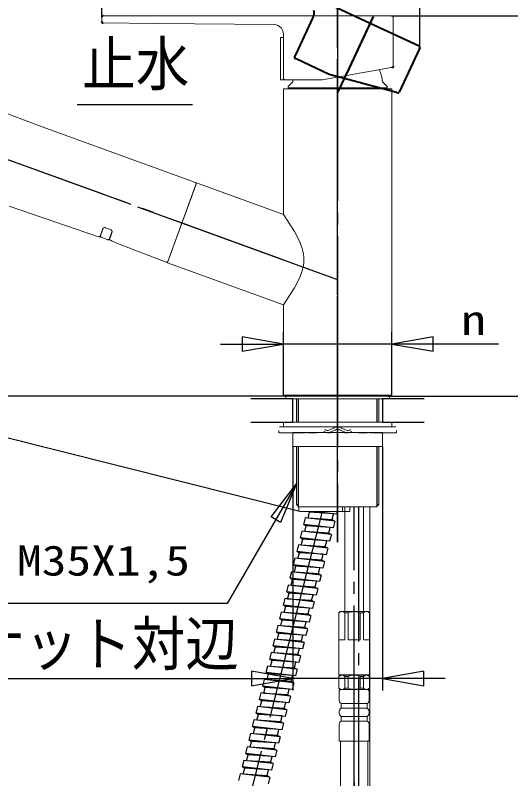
# Model space of a CAD drawing. Units: millimetres at full size, sheet at 1:5; details may follow other scales. Extents: x -1050 to 0, y -742 to 742.
# Drawn here: x -403.7 to -193.6, y -76.8 to 247.3 of the extents above; entities that cross this region are included whole.
import ezdxf
from ezdxf.enums import TextEntityAlignment as Align

# ---------------------------------------------------------------- set-up
doc = ezdxf.new("R2010")
doc.units = ezdxf.units.MM
doc.header["$LTSCALE"] = 5
for name, pattern in [('DOUBLE_CHAIN2', [12.8, 9, -1, 0.6, -0.6, 0.6, -1]), ('LONG_CHAIN', [21, 18, -1, 1, -1]), ('LONG_DOUBLE_CHAIN', [21.8, 18, -1, 0.6, -0.6, 0.6, -1])]:
    doc.linetypes.add(name, pattern=pattern)
doc.layers.add('0-0_K37532E6JV', color=2, linetype='Continuous', lineweight=30)
doc.styles.add('ＭＳ ゴシック', font='')
doc.styles.add('ＭＳ 明朝', font='')
doc.styles.get('ＭＳ ゴシック').set_extended_font_data('MS Gothic')
doc.styles.get('ＭＳ 明朝').set_extended_font_data('MS Mincho')

msp = doc.modelspace()

# ---------------------------------------------------------------- linework, layer by layer
at = {"layer": '0-0_K37532E6JV'}
for p, q in [((-232.118, 234.755), (-232.118, 411.028)), ((-367, 246.418), (-367, 341.028)), ((-244.1, 247.018), (-124, 247.018)), ((-377.511, 209.363), (-328.511, 209.363)), ((-290, 86), (-290, 112.686)), ((-244, 86), (-244, 112.686)), ((-316.655, 107.686), (-290, 107.686)), ((-244, 107.686), (-290, 107.686)), ((-198.836, 107.686), (-244, 107.686)), ((-288.3, 85.52), (-544.513, 85.52)), ((-289, 85.52), (-504.513, 85.52)), ((-283.75, 84.5), (-283.75, 74.5)), ((-250.25, 74.5), (-250.25, 84.5)), ((-245.7, 85.52), (-124, 85.52)), ((-245, 85.52), (-124, 85.52)), ((-245, 85.52), (-84, 85.52)), ((-283, 36.6), (-462.801, 81.803)), ((-286, 64.184), (-286, -39.316)), ((-283.75, 64.184), (-283.75, 38.85)), ((-250.25, 38.85), (-250.25, 64.184)), ((-248, 64.184), (-248, -39.316)), ((-279.518, 33.766), (-278.883, 36.277)), ((-279.108, 36.417), (-278.883, 36.277)), ((-268.739, 35.596), (-278.883, 36.277)), ((-267.49, 35.438), (-277.417, 36.601)), ((-267.15, 36.782), (-267.49, 35.438)), ((-280.768, 33.924), (-281.479, 31.113)), ((-268.228, 32.523), (-280.768, 33.924)), ((-269.377, 33.079), (-279.518, 33.766)), ((-269.377, 33.079), (-268.741, 35.589)), ((-268.539, 32.562), (-269.377, 33.079)), ((-268.228, 32.523), (-268.94, 29.711)), ((-268.94, 29.711), (-281.479, 31.113)), ((-281.169, 31.074), (-280.332, 30.55)), ((-280.966, 28.047), (-280.332, 30.55)), ((-270.189, 29.869), (-280.332, 30.55)), ((-270.789, 27.356), (-270.189, 29.869)), ((-282.216, 28.205), (-282.927, 25.393)), ((-269.676, 26.803), (-282.216, 28.205)), ((-270.825, 27.359), (-280.966, 28.047)), ((-269.987, 26.842), (-270.825, 27.359)), ((-269.676, 26.803), (-270.388, 23.992)), ((-270.388, 23.992), (-282.927, 25.393)), ((-282.617, 25.354), (-281.78, 24.831)), ((-282.414, 22.327), (-281.78, 24.831)), ((-271.637, 24.15), (-281.78, 24.831)), ((-272.237, 21.636), (-271.637, 24.15)), ((-283.664, 22.485), (-284.375, 19.674)), ((-271.836, 18.272), (-284.375, 19.674)), ((-284.065, 19.634), (-283.228, 19.111)), ((-271.124, 21.084), (-283.664, 22.485)), ((-272.273, 21.639), (-282.414, 22.327)), ((-271.435, 21.123), (-272.273, 21.639)), ((-271.124, 21.084), (-271.836, 18.272)), ((-285.112, 16.766), (-285.823, 13.954)), ((-272.572, 15.364), (-285.112, 16.766)), ((-283.862, 16.608), (-283.228, 19.111)), ((-273.721, 15.92), (-283.862, 16.608)), ((-273.085, 18.43), (-283.228, 19.111)), ((-273.685, 15.917), (-273.085, 18.43)), ((-273.284, 12.553), (-285.823, 13.954)), ((-285.513, 13.915), (-284.676, 13.392)), ((-285.31, 10.888), (-284.676, 13.392)), ((-274.533, 12.711), (-284.676, 13.392)), ((-272.883, 15.403), (-273.721, 15.92)), ((-272.572, 15.364), (-273.284, 12.553)), ((-286.56, 11.046), (-287.271, 8.235)), ((-274.02, 9.645), (-286.56, 11.046)), ((-275.169, 10.2), (-285.31, 10.888)), ((-274.331, 9.684), (-275.169, 10.2)), ((-275.133, 10.197), (-274.533, 12.711)), ((-274.732, 6.833), (-287.271, 8.235)), ((-286.961, 8.195), (-286.124, 7.672)), ((-286.758, 5.168), (-286.124, 7.672)), ((-275.981, 6.991), (-286.124, 7.672)), ((-276.581, 4.478), (-275.981, 6.991)), ((-274.02, 9.645), (-274.732, 6.833)), ((-288.008, 5.326), (-288.719, 2.515)), ((-275.468, 3.925), (-288.008, 5.326)), ((-276.617, 4.481), (-286.758, 5.168)), ((-275.779, 3.964), (-276.617, 4.481)), ((-275.468, 3.925), (-276.18, 1.114)), ((-276.18, 1.114), (-288.719, 2.515)), ((-288.409, 2.476), (-287.572, 1.953)), ((-288.206, -0.551), (-287.572, 1.953)), ((-277.429, 1.272), (-287.572, 1.953)), ((-278.029, -1.242), (-277.429, 1.272)), ((-289.456, -0.393), (-290.167, -3.204)), ((-277.628, -4.606), (-290.167, -3.204)), ((-276.916, -1.795), (-289.456, -0.393)), ((-278.065, -1.239), (-288.206, -0.551)), ((-277.227, -1.755), (-278.065, -1.239)), ((-276.916, -1.795), (-277.628, -4.606)), ((-290.904, -6.113), (-291.615, -8.924)), ((-278.364, -7.514), (-290.904, -6.113)), ((-289.857, -3.244), (-289.02, -3.767)), ((-289.654, -6.271), (-289.02, -3.767)), ((-279.513, -6.958), (-289.654, -6.271)), ((-278.877, -4.448), (-289.02, -3.767)), ((-279.477, -6.962), (-278.877, -4.448)), ((-279.076, -10.325), (-291.615, -8.924)), ((-291.305, -8.963), (-290.468, -9.487)), ((-291.102, -11.99), (-290.468, -9.487)), ((-280.325, -10.167), (-290.468, -9.487)), ((-278.675, -7.475), (-279.513, -6.958)), ((-278.364, -7.514), (-279.076, -10.325)), ((-292.352, -11.832), (-293.063, -14.644)), ((-279.812, -13.234), (-292.352, -11.832)), ((-280.961, -12.678), (-291.102, -11.99)), ((-280.123, -13.194), (-280.961, -12.678)), ((-280.925, -12.681), (-280.325, -10.167)), ((-280.524, -16.045), (-293.063, -14.644)), ((-292.753, -14.683), (-291.916, -15.206)), ((-292.55, -17.71), (-291.916, -15.206)), ((-281.773, -15.887), (-291.916, -15.206)), ((-282.373, -18.401), (-281.773, -15.887)), ((-279.812, -13.234), (-280.524, -16.045)), ((-293.8, -17.552), (-294.511, -20.363)), ((-281.26, -18.953), (-293.8, -17.552)), ((-282.409, -18.397), (-292.55, -17.71)), ((-281.571, -18.914), (-282.409, -18.397)), ((-281.26, -18.953), (-281.972, -21.765)), ((-281.972, -21.765), (-294.511, -20.363)), ((-294.201, -20.402), (-293.364, -20.926)), ((-293.998, -23.429), (-293.364, -20.926)), ((-283.221, -21.607), (-293.364, -20.926)), ((-283.821, -24.12), (-283.221, -21.607)), ((-295.248, -23.271), (-295.959, -26.083)), ((-282.708, -24.673), (-295.248, -23.271)), ((-283.857, -24.117), (-293.998, -23.429)), ((-283.019, -24.633), (-283.857, -24.117)), ((-282.708, -24.673), (-283.42, -27.484)), ((-296.696, -28.991), (-297.407, -31.802)), ((-284.156, -30.392), (-296.696, -28.991)), ((-283.42, -27.484), (-295.959, -26.083)), ((-295.649, -26.122), (-294.812, -26.645)), ((-295.446, -29.149), (-294.812, -26.645)), ((-285.305, -29.836), (-295.446, -29.149)), ((-284.669, -27.326), (-294.812, -26.645)), ((-285.269, -29.84), (-284.669, -27.326)), ((-284.868, -33.204), (-297.407, -31.802)), ((-297.097, -31.842), (-296.26, -32.365)), ((-296.894, -34.868), (-296.26, -32.365)), ((-286.117, -33.046), (-296.26, -32.365)), ((-284.467, -30.353), (-285.305, -29.836)), ((-284.156, -30.392), (-284.868, -33.204)), ((-496.052, -34.316), (-286, -34.316)), ((-298.144, -34.71), (-298.855, -37.522)), ((-285.604, -36.112), (-298.144, -34.71)), ((-286.753, -35.556), (-296.894, -34.868)), ((-285.915, -36.073), (-286.753, -35.556)), ((-286.717, -35.559), (-286.117, -33.046)), ((-248, -34.316), (-286, -34.316)), ((-221.345, -34.316), (-248, -34.316)), ((-286.316, -38.923), (-298.855, -37.522)), ((-298.545, -37.561), (-297.708, -38.084)), ((-298.342, -40.588), (-297.708, -38.084)), ((-287.565, -38.765), (-297.708, -38.084)), ((-288.165, -41.279), (-287.565, -38.765)), ((-285.604, -36.112), (-286.316, -38.923)), ((-299.592, -40.43), (-300.303, -43.241)), ((-287.052, -41.831), (-299.592, -40.43)), ((-288.201, -41.276), (-298.342, -40.588)), ((-287.363, -41.792), (-288.201, -41.276)), ((-287.052, -41.831), (-287.764, -44.643)), ((-287.764, -44.643), (-300.303, -43.241)), ((-299.993, -43.281), (-299.156, -43.804)), ((-299.79, -46.308), (-299.156, -43.804)), ((-289.013, -44.485), (-299.156, -43.804)), ((-289.613, -46.998), (-289.013, -44.485)), ((-301.04, -46.15), (-301.751, -48.961)), ((-288.5, -47.551), (-301.04, -46.15)), ((-289.649, -46.995), (-299.79, -46.308)), ((-288.811, -47.512), (-289.649, -46.995)), ((-288.5, -47.551), (-289.212, -50.362)), ((-289.212, -50.362), (-301.751, -48.961)), ((-301.441, -49), (-300.604, -49.523)), ((-301.238, -52.027), (-300.604, -49.523)), ((-290.461, -50.204), (-300.604, -49.523)), ((-291.061, -52.718), (-290.461, -50.204)), ((-302.488, -51.869), (-303.199, -54.68)), ((-290.66, -56.082), (-303.199, -54.68)), ((-302.889, -54.72), (-302.052, -55.243)), ((-289.948, -53.271), (-302.488, -51.869)), ((-291.097, -52.715), (-301.238, -52.027)), ((-290.259, -53.231), (-291.097, -52.715)), ((-289.948, -53.271), (-290.66, -56.082)), ((-303.936, -57.589), (-304.647, -60.4)), ((-291.396, -58.99), (-303.936, -57.589)), ((-302.686, -57.747), (-302.052, -55.243)), ((-292.509, -58.437), (-302.686, -57.747)), ((-291.909, -55.924), (-302.052, -55.243)), ((-292.509, -58.437), (-291.909, -55.924)), ((-292.108, -61.801), (-304.647, -60.4)), ((-304.337, -60.439), (-303.5, -60.963)), ((-304.134, -63.466), (-303.5, -60.963)), ((-293.357, -61.643), (-303.5, -60.963)), ((-291.707, -58.951), (-292.545, -58.434)), ((-291.396, -58.99), (-292.108, -61.801)), ((-305.384, -63.308), (-306.096, -66.12)), ((-292.844, -64.71), (-305.384, -63.308)), ((-293.993, -64.154), (-304.134, -63.466)), ((-293.155, -64.67), (-293.993, -64.154)), ((-293.957, -64.157), (-293.357, -61.643)), ((-292.844, -64.71), (-293.556, -67.521)), ((-293.556, -67.521), (-306.096, -66.12)), ((-305.785, -66.159), (-304.949, -66.682)), ((-305.582, -69.186), (-304.949, -66.682)), ((-294.805, -67.363), (-304.949, -66.682)), ((-295.405, -69.877), (-294.805, -67.363)), ((-306.832, -69.028), (-307.544, -71.839)), ((-294.292, -70.429), (-306.832, -69.028)), ((-295.441, -69.873), (-305.582, -69.186)), ((-294.603, -70.39), (-295.441, -69.873)), ((-294.292, -70.429), (-295.004, -73.24)), ((-295.004, -73.24), (-307.544, -71.839)), ((-307.233, -71.878), (-306.397, -72.402)), ((-307.03, -74.905), (-306.397, -72.402)), ((-296.253, -73.082), (-306.397, -72.402)), ((-296.853, -75.596), (-296.253, -73.082)), ((-308.28, -74.747), (-308.992, -77.559)), ((-295.74, -76.149), (-308.28, -74.747)), ((-296.889, -75.593), (-307.03, -74.905)), ((-296.051, -76.109), (-296.889, -75.593)), ((-295.74, -76.149), (-296.452, -78.96))]:
    msp.add_line(p, q, dxfattribs=at)
at = {"layer": '0-0_K37532E6JV', "color": 5, "linetype": 'DOUBLE_CHAIN2', "lineweight": 40}
for p, q in [((-343.306, 285.971), (-253.219, 243.963)), ((-277.335, 246.679), (-277.635, 246.037)), ((-251.951, 246.682), (-264.187, 220.442)), ((-251.951, 246.682), (-253.219, 243.963)), ((-277.635, 246.037), (-283.788, 232.842)), ((-253.219, 243.963), (-254.487, 241.244)), ((-253.219, 243.963), (-232.465, 234.285)), ((-254.487, 241.244), (-263.253, 222.445)), ((-232.175, 233.488), (-240.96, 214.647)), ((-283.788, 232.842), (-285.309, 229.579)), ((-284.61, 228.701), (-285.067, 228.915)), ((-270.562, 222.151), (-284.61, 228.701)), ((-243.913, 225.137), (-243.5, 225.21)), ((-243.5, 225.629), (-243.5, 225.21)), ((-242.118, 214.529), (-270.562, 222.151)), ((-263.49, 221.937), (-263.913, 221.031)), ((-263.253, 222.445), (-263.49, 221.937)), ((-264.671, 219.404), (-265.455, 217.724)), ((-244.089, 215.057), (-245.94, 215.553)), ((-242.116, 214.529), (-241.543, 214.375))]:
    msp.add_line(p, q, dxfattribs=at)
at = {"layer": '0-0_K37532E6JV', "linetype": 'LONG_CHAIN'}
for p, q in [((-267, 23.6), (-267, 258.498)), ((-267, 258.498), (-267, 23.6)), ((-450.482, 201.911), (-267.447, 135.291)), ((-273.633, 36.6), (-351.481, -270.892)), ((-260, -408.3), (-260, 38.6)), ((-257.999, -438.558), (-257.999, 38.6))]:
    msp.add_line(p, q, dxfattribs=at)
at = {"layer": '0-0_K37532E6JV', "color": 7, "lineweight": 15}
for p, q in [((-367, 244.61), (-367, 246.418)), ((-243.5, 246.418), (-243.5, 225.629)), ((-344.471, 243.793), (-366.409, 244.01)), ((-293.964, 243.288), (-344.471, 243.793)), ((-291.205, 237.8), (-291.205, 219.8)), ((-291.205, 237.8), (-290.005, 237.8)), ((-290.005, 239.288), (-290.005, 238.579)), ((-290.005, 238.579), (-290.005, 224.02)), ((-290.005, 237.8), (-290.005, 219.8)), ((-290.005, 224.02), (-290.005, 220.42)), ((-246.509, 224.679), (-273.5, 219.92)), ((-244.5, 225.033), (-246.509, 224.679)), ((-244.498, 225.034), (-243.913, 225.137)), ((-291.205, 219.8), (-290.005, 219.8)), ((-290.005, 219.92), (-289.955, 219.92)), ((-289, 219.92), (-289.505, 219.92)), ((-273.5, 219.92), (-289, 219.92)), ((-287.18, 216), (-290, 216)), ((-290, 162.655), (-290, 216)), ((-244, 216), (-287.18, 216)), ((-286.904, 216), (-286.904, 216.52)), ((-247.096, 216.52), (-247.096, 216)), ((-393.864, 200.459), (-428.451, 213.58)), ((-327.33, 176.246), (-393.864, 200.459)), ((-326.864, 176.073), (-339.142, 142.338)), ((-339.006, 142.711), (-327.034, 175.606)), ((-290, 162.655), (-326.864, 176.073)), ((-368.377, 153.231), (-406.348, 166.16)), ((-366.55, 156.797), (-367.02, 155.505)), ((-365.398, 157.059), (-363.325, 156.321)), ((-363.981, 151.857), (-362.634, 155.633)), ((-367.02, 155.505), (-367.738, 153.531)), ((-339.645, 142.411), (-361.081, 150.619)), ((-339.083, 142.209), (-339.142, 142.338)), ((-290, 124.345), (-339.083, 142.209)), ((-290, 86), (-290, 124.345)), ((-245, 85.52), (-289, 85.52)), ((-288.3, 86), (-288.3, 85.52)), ((-288.3, 85.52), (-284.5, 85.52)), ((-284.5, 85.52), (-283.75, 85.52)), ((-284.5, 74.5), (-284.5, 84.5)), ((-283.75, 85.52), (-250.25, 85.52)), ((-249.5, 84.5), (-249.5, 74.5)), ((-245, 84.5), (-245, 85.52)), ((-291.62, 72.5), (-284.75, 72.5)), ((-267, 74.5), (-290, 74.5)), ((-284.75, 72.5), (-278.409, 72.5)), ((-284.5, 72.5), (-267, 72.5)), ((-275.551, 72.5), (-273.071, 72.5)), ((-268.677, 71.987), (-270.503, 71.256)), ((-244, 74.5), (-267, 74.5)), ((-267, 72.5), (-249.5, 72.5)), ((-263.497, 71.256), (-265.323, 71.987)), ((-260.929, 72.5), (-258.449, 72.5)), ((-255.591, 72.5), (-249.25, 72.5)), ((-249.5, 72.5), (-244, 72.5)), ((-249.25, 72.5), (-242.38, 72.5)), ((-244, 72.5), (-244, 74.5)), ((-292, 71), (-292, 70)), ((-292, 70), (-280.597, 70)), ((-286, 70.184), (-248, 70.184)), ((-286, 64.184), (-286, 70.184)), ((-279.5, 70), (-275.875, 70)), ((-271.341, 70), (-270.082, 70)), ((-268.118, 71.158), (-269.943, 70.427)), ((-267, 70.184), (-267, 64.184)), ((-264.057, 70.427), (-265.882, 71.158)), ((-263.918, 70), (-262.659, 70)), ((-258.125, 70), (-254.5, 70)), ((-253.403, 70), (-242, 70)), ((-248, 70.184), (-248, 64.184)), ((-242, 70), (-242, 71)), ((-248, 64.184), (-286, 64.184)), ((-284.5, 39.6), (-284.5, 64.184)), ((-249.5, 64.184), (-249.5, 39.6)), ((-284.5, 39.6), (-283.75, 39.6)), ((-250.25, 39.6), (-249.5, 39.6)), ((-283.5, 37.1), (-283.5, 38.5)), ((-283, 36.6), (-262, 36.6)), ((-264, -5.9), (-264, 38.6)), ((-261.9, 36.7), (-261.9, 38.6)), ((-256, 38.6), (-256, -5.9)), ((-253.4, 38.6), (-253.4, -136.4)), ((-266.5, -6.4), (-266.446, -6.4)), ((-266.446, -17.9), (-266.446, -6.4)), ((-263.946, -6.4), (-262.5, -6.4)), ((-263.946, -6.4), (-263.946, -17.9)), ((-262.5, -17.9), (-262.5, -6.4)), ((-260, -5.9), (-254, -5.9)), ((-257.5, -6.4), (-256.054, -6.4)), ((-257.5, -6.4), (-257.5, -17.9)), ((-256.054, -17.9), (-256.054, -6.4)), ((-254, -5.9), (-253.5, -6.4)), ((-253.554, -6.4), (-253.5, -6.4)), ((-253.554, -6.4), (-253.554, -17.9)), ((-253.5, -6.4), (-253.5, -32.7)), ((-263.946, -17.9), (-266.446, -17.9)), ((-262.5, -17.9), (-257.5, -17.9)), ((-253.554, -17.9), (-256.054, -17.9)), ((-266.5, -32.7), (-253.5, -32.7)), ((-266.3, -32.9), (-266.5, -32.7)), ((-266.5, -33.4), (-266, -32.9)), ((-266.446, -33.4), (-266.5, -33.4)), ((-266.5, -33.4), (-266.5, -38.4)), ((-266.446, -33.4), (-266.5, -33.4)), ((-266.446, -33.4), (-266.446, -38.4)), ((-253.7, -32.9), (-266.3, -32.9)), ((-263.946, -33.4), (-263.946, -38.4)), ((-262.5, -33.4), (-263.946, -33.4)), ((-262.5, -33.4), (-262.5, -38.4)), ((-257.5, -38.4), (-257.5, -33.4)), ((-256.054, -33.4), (-257.5, -33.4)), ((-256.054, -38.4), (-256.054, -33.4)), ((-254, -32.9), (-253.5, -33.4)), ((-253.5, -32.7), (-253.7, -32.9)), ((-253.554, -38.4), (-253.554, -33.4)), ((-253.5, -33.4), (-253.554, -33.4)), ((-253.5, -38.4), (-253.5, -33.4)), ((-266, -38.9), (-266.5, -38.4)), ((-266.5, -38.4), (-266.446, -38.4)), ((-263.946, -38.4), (-262.5, -38.4)), ((-257.5, -38.4), (-256.054, -38.4)), ((-253.5, -38.4), (-254, -38.9)), ((-253.554, -38.4), (-253.5, -38.4)), ((-266.4, -39.9), (-266.4, -43.15)), ((-266, -38.9), (-260, -38.9)), ((-254.6, -38.9), (-265.4, -38.9)), ((-254.5, -38.9), (-260, -38.9)), ((-254.5, -38.9), (-254, -38.9)), ((-253.6, -43.15), (-253.6, -39.9)), ((-265.5, -44.9), (-254.5, -44.9)), ((-265.5, -46.9), (-265.5, -44.9)), ((-254.5, -44.9), (-254.5, -46.9)), ((-254.5, -46.9), (-265.5, -46.9)), ((-254.5, -50.4), (-254.5, -52.4)), ((-266.4, -54.15), (-266.4, -60.9)), ((-254.5, -52.4), (-265.5, -52.4)), ((-265.75, -60.9), (-265.75, -358)), ((-254.25, -60.9), (-254.25, -358))]:
    msp.add_line(p, q, dxfattribs=at)
at = {"layer": '0-0_K37532E6JV', "color": 4, "linetype": 'DOUBLE_CHAIN2'}
for p, q in [((-232.118, 233.755), (-232.118, 234.755)), ((-266.996, 205.302), (-266.996, 228.52)), ((-267, 83), (-267, 219)), ((-335.839, 160.184), (-333.02, 159.158)), ((-333.02, 159.158), (-287.181, 142.474)), ((-260, -61.7), (-260, -19.4)), ((-260.079, -28.43), (-260, -394.253))]:
    msp.add_line(p, q, dxfattribs=at)
at = {"layer": '0-0_K37532E6JV', "color": 4, "linetype": 'LONG_CHAIN'}
msp.add_line((-439.205, 197.806), (-330.201, 158.132), dxfattribs=at)
at = {"layer": '0-0_K37532E6JV', "color": 5, "linetype": 'DOUBLE_CHAIN2', "lineweight": 40}
for points in [[(-366.4, 247.018), (-367, 247.018), (-367, 246.418)], [(-367, 244.61), (-367, 244.018), (-366.409, 244.01)], [(-264.187, 220.442), (-265.455, 217.724), (-266.996, 214.418)], [(-283.5, 38.5), (-283.5, 38.6), (-283.4, 38.6)]]:
    msp.add_lwpolyline(points, dxfattribs=at)
at = {"layer": '0-0_K37532E6JV', "color": 7, "lineweight": 15}
for points in [[(-366.4, 247.018), (-267, 247.018), (-244.1, 247.018)], [(-285.998, 219.026), (-288.004, 217.02), (-288.004, 216.52)], [(-287.996, 216.52), (-245.996, 216.52), (-245.996, 217.02), (-248.002, 219.026)], [(-290, 86), (-244, 86), (-244, 216)], [(-290, 162.655), (-286.812, 157.866), (-285.345, 155.472), (-284.031, 153.078), (-282.92, 150.683), (-282.064, 148.289), (-281.747, 147.092), (-281.513, 145.894), (-281.368, 144.697), (-281.318, 143.5), (-281.368, 142.303), (-281.513, 141.106), (-281.747, 139.908), (-282.064, 138.711), (-282.92, 136.317), (-284.031, 133.922), (-285.345, 131.528), (-286.812, 129.134), (-290, 124.345)], [(-363.981, 151.857), (-367.742, 153.226), (-366.392, 156.948)], [(-366.55, 156.797), (-366.509, 156.859), (-366.392, 156.948), (-366.179, 157.039), (-365.889, 157.105)], [(-362.915, 156.046), (-362.735, 155.816), (-362.634, 155.633), (-362.589, 155.48), (-362.592, 155.393), (-362.594, 155.384)], [(-363.666, 152.441), (-363.695, 152.307), (-363.689, 152.173), (-363.634, 152.013), (-363.505, 151.848), (-363.324, 151.72), (-363.081, 151.603)], [(-363.666, 152.441), (-363.065, 154.091), (-362.594, 155.384)], [(-289, 85.52), (-289, 84.5), (-245, 84.5)], [(-250.25, 85.52), (-249.5, 85.52), (-245.7, 85.52), (-245.7, 86)], [(-290, 74.5), (-290, 72.5), (-284.5, 72.5)], [(-284.5, 39.6), (-283.75, 38.85), (-283.5, 38.6)], [(-250.5, 38.6), (-250.25, 38.85), (-249.5, 39.6)], [(-250.5, 38.6), (-282.6, 38.6), (-283.5, 38.6)], [(-283.4, 38.6), (-265, 38.6), (-265, 36.6)], [(-266.5, -32.7), (-266.5, -6.4), (-266, -5.9), (-260, -5.9)], [(-260, -32.9), (-266, -32.9), (-260, -32.9)], [(-260, -32.9), (-254, -32.9), (-260, -32.9)], [(-265.5, -52.4), (-265.5, -50.4), (-254.5, -50.4)], [(-266.4, -60.9), (-253.6, -60.9), (-253.6, -54.15)]]:
    msp.add_lwpolyline(points, dxfattribs=at)
at = {"layer": '0-0_K37532E6JV'}
for points in [[(-307.5, 104.6), (-290, 107.686), (-307.5, 110.772)], [(-307.5, 104.6), (-290, 107.686), (-307.5, 110.772)], [(-226.5, 110.772), (-244, 107.686), (-226.5, 104.6)], [(-226.5, 110.772), (-244, 107.686), (-226.5, 104.6)], [(-291.255, 32.001), (-295.245, 34.305), (-284.5, 48.308)], [(-303.5, -37.402), (-286, -34.316), (-303.5, -31.231)], [(-303.5, -37.402), (-286, -34.316), (-303.5, -31.231)], [(-230.5, -31.231), (-248, -34.316), (-230.5, -37.402)], [(-230.5, -31.231), (-248, -34.316), (-230.5, -37.402)]]:
    msp.add_lwpolyline(points, close=True, dxfattribs=at)
at = {"layer": '0-0_K37532E6JV', "linetype": 'LONG_DOUBLE_CHAIN'}
for points in [[(-303.749, 74.5), (-286, 74.5), (-286, 84.5), (-303.749, 84.5)], [(-303.749, 74.5), (-286, 74.5), (-286, 84.5), (-303.749, 84.5)], [(-230.249, 84.5), (-248, 84.5), (-248, 74.5), (-230.249, 74.5)], [(-230.249, 84.5), (-248, 84.5), (-248, 74.5), (-230.249, 74.5)]]:
    msp.add_lwpolyline(points, dxfattribs=at)
at = {"layer": '0-0_K37532E6JV'}
msp.add_lwpolyline([(-284.5, 48.308), (-313.831, -2.494), (-414.515, -2.494)], dxfattribs=at)
at = {"layer": '0-0_K37532E6JV', "color": 7, "lineweight": 15}
for centre, radius, start, end in [((-366.4, 246.418), 0.6, 90, 180), ((-244.1, 246.418), 0.6, 0, 90), ((-366.4, 244.61), 0.6, 180, 269.18162), ((-294.005, 239.288), 4, 38.33722, 89.42147), ((-294.005, 239.288), 4, 0, 38.33722), ((-263.937, 217.586), 16, 5.16383, 24.32627), ((-244, 225.629), 0.5, 280, 0), ((-289.505, 220.42), 0.5, 180, 270), ((-270.063, 217.586), 16, 171.61197, 174.83617), ((-327.503, 175.777), 0.5, 340, 69.70252), ((-365.733, 156.117), 1, 70.41171, 98.94415), ((-363.66, 155.379), 1, 41.82647, 70.41109), ((-368.208, 153.702), 0.5, 250.29748, 340), ((-367.102, 153.525), 0.5, 160, 250), ((-364.283, 152.499), 0.5, 250, 340), ((-363.064, 151.646), 0.0461, 248.66149, 281.77628), ((-369.659, 135.856), 17.074, 59.83898, 67.24296), ((-339.476, 142.882), 0.5, 250.29725, 340), ((-271.341, 72.5), 1.5, 225.53021, 303.99571), ((-267, 69.5), 3, 90, 123.99571), ((-267, 69.5), 2, 90, 123.99571), ((-267, 69.5), 3, 56.00429, 90), ((-267, 69.5), 2, 56.00429, 90), ((-262.659, 72.5), 1.5, 236.00429, 314.46979), ((-271.341, 72.5), 2.5, 231.34891, 303.99571), ((-262.659, 72.5), 2.5, 236.00429, 308.65109), ((-283.4, 38.5), 0.1, 90, 180), ((-283, 37.1), 0.5, 180, 270), ((-262, 36.7), 0.1, 270, 0), ((-265.196, -7.713), 1.812, 46.39718, 133.60282), ((-260, -12.4), 6.5, 90, 112.61986), ((-260, -12.4), 6.5, 67.38014, 90), ((-254.804, -7.713), 1.812, 46.39718, 133.60282), ((-265.196, -34.713), 1.812, 46.39718, 133.60282), ((-260, -39.4), 6.5, 90, 112.61986), ((-260, -39.4), 6.5, 67.38014, 90), ((-254.804, -34.713), 1.812, 46.39718, 133.60282), ((-265.196, -37.088), 1.812, 226.39718, 313.60282), ((-260, -32.4), 6.5, 247.38014, 292.61986), ((-254.804, -37.088), 1.812, 226.39718, 313.60282), ((-265.4, -39.9), 1, 90, 180), ((-254.6, -39.9), 1, 0, 90), ((-264.249, -43.15), 2.151, 180, 234.43222), ((-255.751, -43.15), 2.151, 305.56778, 0), ((-264.249, -48.65), 2.151, 125.56778, 234.43222), ((-255.751, -48.65), 2.151, 305.56778, 54.43222), ((-264.249, -54.15), 2.151, 125.56778, 180), ((-255.751, -54.15), 2.151, 0, 54.43222)]:
    msp.add_arc(centre, radius, start, end, dxfattribs=at)
at = {"layer": '0-0_K37532E6JV', "color": 5, "linetype": 'DOUBLE_CHAIN2', "lineweight": 40}
for centre, radius, start, end in [((-280.961, 248.37), 4, 335, 13.33722), ((-232.718, 233.741), 0.6, 1.28509, 65), ((-232.718, 233.741), 0.6, 335, 1.28509), ((-284.856, 229.368), 0.5, 155, 245), ((-241.413, 214.858), 0.5, 255, 335)]:
    msp.add_arc(centre, radius, start, end, dxfattribs=at)

# ---------------------------------------------------------------- texts
at = {"layer": '0-0_K37532E6JV', "color": 7}
for s, height, style, width, p in [('止水', 18.48, 'ＭＳ 明朝', 0.9, (-375.314, 211.87)), ('n', 12.83, 'ＭＳ ゴシック', 1.2, (-214.664, 107.686)), ('M35X1,5', 12.83, 'ＭＳ ゴシック', 1.2, (-402.946, 5.542)), ('ロックナット対辺', 18.48, 'ＭＳ 明朝', 0.9, (-490.445, -34.316))]:
    msp.add_text(s, height=height, dxfattribs=dict(at, style=style, width=width)).set_placement(p, align=Align.BOTTOM_LEFT)

doc.saveas('drawing.dxf')
